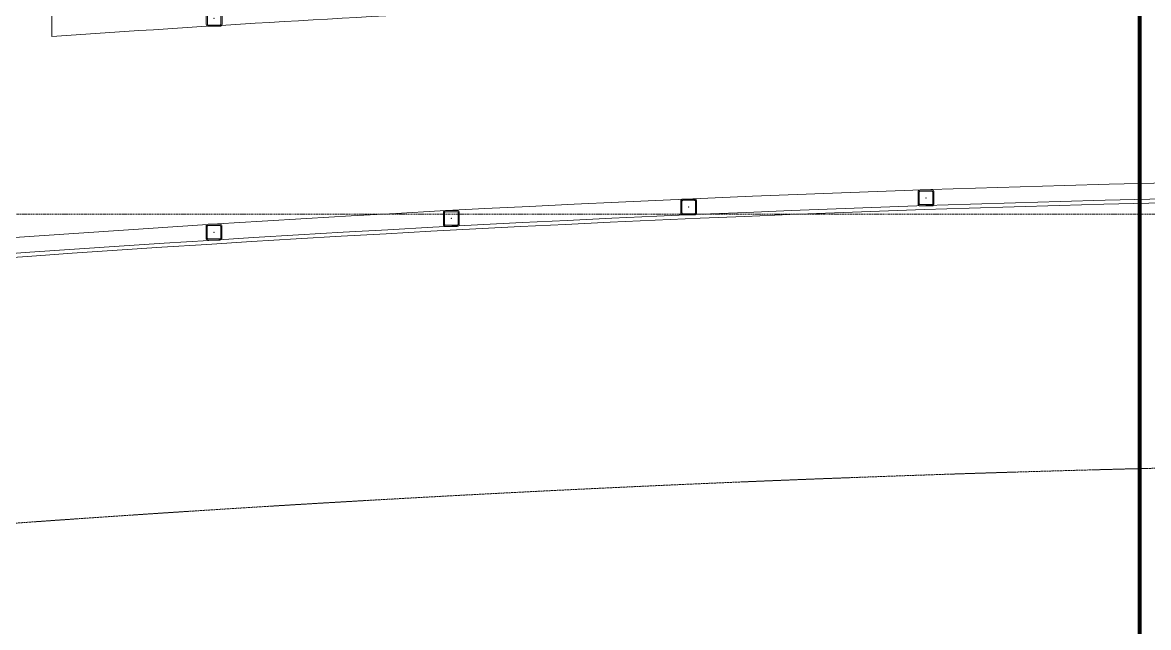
# Model space of a CAD drawing. Extents: x -1133 to 23780, y -1311 to 8245.
# Drawn here: x 10235.1 to 10519.7, y 1880.6 to 2033.4 of the extents above; entities that cross this region are included whole.
import ezdxf

# ---------------------------------------------------------------- set-up
doc = ezdxf.new("R2010")
doc.units = 0
doc.header["$MEASUREMENT"] = 0
for name, pattern in [('DASHDOT2', [0.5, 0.25, -0.125, 0, -0.125]), ('DOT2', [0.125, 0, -0.125]), ('HIDDEN', [0.375, 0.25, -0.125]), ('HIDDEN2', [4.7625, 3.175, -1.5875])]:
    doc.linetypes.add(name, pattern=pattern)
doc.layers.get('0').update_dxf_attribs({"color": 9, "lineweight": 9})
for name, color, linetype, lineweight in [('06D', 9, 'Continuous', 9), ('10', 9, 'Continuous', 9), ('11', 9, 'Continuous', 9), ('20', 9, 'DOT2', 9), ('21', 9, 'Continuous', 9), ('24', 9, 'DASHDOT2', 9)]:
    doc.layers.add(name, color=color, linetype=linetype, lineweight=lineweight)

# ---------------------------------------------------------------- blocks, each defined once
blk = doc.blocks.new('Prf-40x40')
for points in [[(1.5, -2), (-1.5, -2, -0.414214), (-2, -1.5), (-2, 1.5, -0.414214), (-1.5, 2), (1.5, 2, -0.414214), (2, 1.5), (2, -1.5, -0.414214)], [(1.5, -1.7), (-1.5, -1.7, -0.414214), (-1.7, -1.5), (-1.7, 1.5, -0.414214), (-1.5, 1.7), (1.5, 1.7, -0.414214), (1.7, 1.5), (1.7, -1.5, -0.414214)]]:
    blk.add_lwpolyline(points, format="xyb", close=True)
blk.add_point((0, 0))

msp = doc.modelspace()

# ---------------------------------------------------------------- linework, layer by layer
at = {"layer": '06D'}
for points in [[(9997.87, 2008.2), (9997.87, 2008.2, -0.009041), (10222.5, 2028.5), (10222.5, 2235), (10242.5, 2235), (10242.5, 2029.91)], [(10242.5, 2029.91, -0.009432), (10477.5, 2041.66, -0.009196), (10705.5, 2044.57, -0.009229)], [(9997.25, 2013.17), (10003.24, 1958.49, -0.029197), (10724.29, 1994.45, -0.029197)]]:
    msp.add_lwpolyline(points, format="xyb", dxfattribs=at)
at = {"layer": '11'}
for points in [[(9992.28, 2012.62), (9998.81, 1952.98, -0.029399), (10724.25, 1989.45, -0.029399)], [(9993.28, 2012.73), (9999.7, 1954.08, -0.029359), (10724.25, 1990.45, -0.029359)]]:
    msp.add_lwpolyline(points, format="xyb", dxfattribs=at)
at = {"layer": '20', "linetype": 'HIDDEN', "lineweight": 0}
msp.add_lwpolyline([(7129.5, 979.76, -0.152644), (10705.5, 2076.19, -0.10573)], format="xyb", dxfattribs=at)
at = {"layer": '20', "linetype": 'HIDDEN', "ltscale": 0.5}
msp.add_arc((10671.39, -4192.32), 6115, 89.48411, 96.222728, dxfattribs=at)
at = {"layer": '21', "linetype": 'HIDDEN2', "ltscale": 0.1, "const_width": 1}
msp.add_lwpolyline([(9939.87, 2271.8), (10517.49, 2271.8), (10517.49, 1816.58), (9939.87, 1816.58)], close=True, dxfattribs=at)
at = {"layer": '24'}
msp.add_lwpolyline([(6827.5, 1985), (11027.5, 1985)], dxfattribs=at)

# ---------------------------------------------------------------- block references
at = {"layer": '10', "xscale": -1}
for p in [(10283.52, 2034.48), (10463.5, 1989.13), (10403.5, 1986.82), (10343.5, 1983.94), (10283.5, 1980.47)]:
    msp.add_blockref('Prf-40x40', p, dxfattribs=at)

doc.saveas('drawing.dxf')
